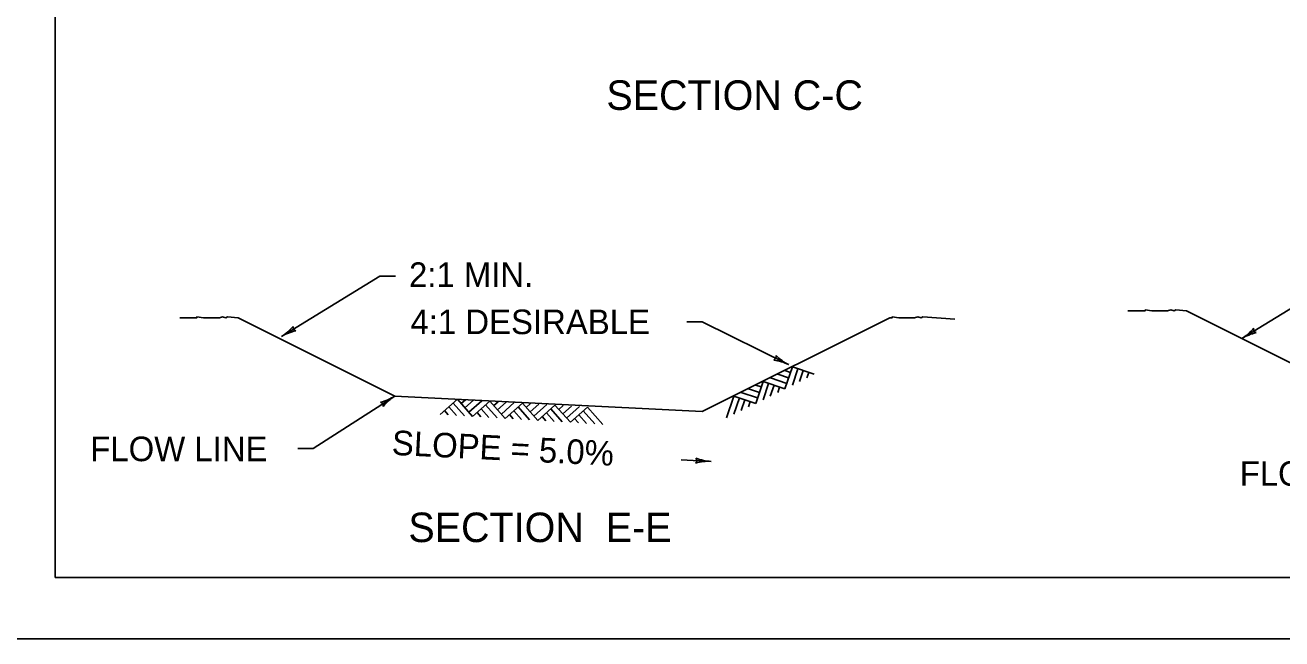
# Model space of a CAD drawing. Extents: x 997.6 to 1036.6, y 998.9 to 1071.3.
# Drawn here: x 1006.75 to 1016.97, y 1000 to 1004.99 of the extents above; entities that cross this region are included whole.
import ezdxf

# ---------------------------------------------------------------- set-up
doc = ezdxf.new("R2010")
doc.units = 0
for name, color, linetype in [('Level 1', 7, 'Continuous'), ('Level 10', 7, 'Continuous'), ('Level 11', 7, 'Continuous'), ('Level 14', 7, 'Continuous'), ('Level 5', 7, 'Continuous')]:
    doc.layers.add(name, color=color, linetype=linetype)

msp = doc.modelspace()

# ---------------------------------------------------------------- linework, layer by layer
at = {"layer": 'Level 1'}
for p, q in [((1009.64, 1002.95), (1008.839, 1002.458)), ((1009.765, 1002.95), (1009.64, 1002.95)), ((1017.521, 1002.977), (1016.648, 1002.443)), ((1009.761, 1001.975), (1008.486, 1002.612)), ((1013.786, 1002.612), (1012.261, 1001.85)), ((1017.472, 1002.031), (1016.197, 1002.668)), ((1012.136, 1002.578), (1012.261, 1002.578)), ((1012.261, 1002.578), (1012.963, 1002.231)), ((1012.933, 1002.034), (1012.993, 1002.211)), ((1012.933, 1002.182), (1012.978, 1002.167)), ((1012.993, 1002.211), (1013.171, 1002.152)), ((1012.993, 1002.063), (1013.037, 1002.197)), ((1013.052, 1002.093), (1013.082, 1002.182)), ((1012.696, 1001.915), (1012.755, 1002.093)), ((1012.755, 1002.093), (1012.933, 1002.034)), ((1012.755, 1001.945), (1012.8, 1002.078)), ((1012.815, 1002.123), (1012.948, 1002.078)), ((1012.874, 1002.152), (1012.963, 1002.122)), ((1013.111, 1002.122), (1013.126, 1002.167)), ((1009.097, 1001.548), (1009.761, 1001.975)), ((1009.761, 1001.975), (1012.261, 1001.85)), ((1012.459, 1001.797), (1012.518, 1001.975)), ((1012.518, 1001.975), (1012.696, 1001.915)), ((1012.577, 1002.004), (1012.711, 1001.96)), ((1012.637, 1002.034), (1012.726, 1002.004)), ((1012.696, 1002.063), (1012.74, 1002.049)), ((1012.814, 1001.974), (1012.844, 1002.063)), ((1012.874, 1002.004), (1012.889, 1002.048)), ((1010.269, 1001.95), (1010.129, 1001.825)), ((1010.261, 1001.817), (1010.199, 1001.887)), ((1010.327, 1001.813), (1010.234, 1001.918)), ((1010.393, 1001.809), (1010.269, 1001.95)), ((1010.335, 1001.945), (1010.3, 1001.914)), ((1010.401, 1001.941), (1010.331, 1001.879)), ((1010.468, 1001.937), (1010.362, 1001.844)), ((1010.534, 1001.933), (1010.393, 1001.809)), ((1010.526, 1001.801), (1010.464, 1001.871)), ((1010.592, 1001.797), (1010.499, 1001.902)), ((1010.658, 1001.793), (1010.534, 1001.933)), ((1010.6, 1001.929), (1010.565, 1001.898)), ((1010.666, 1001.925), (1010.596, 1001.863)), ((1010.732, 1001.921), (1010.627, 1001.828)), ((1010.799, 1001.917), (1010.658, 1001.793)), ((1010.799, 1001.917), (1010.658, 1001.793)), ((1010.857, 1001.781), (1010.763, 1001.886)), ((1010.857, 1001.781), (1010.764, 1001.886)), ((1010.923, 1001.777), (1010.799, 1001.917)), ((1010.923, 1001.777), (1010.799, 1001.917)), ((1010.865, 1001.913), (1010.83, 1001.882)), ((1010.931, 1001.909), (1010.861, 1001.847)), ((1010.997, 1001.905), (1010.892, 1001.812)), ((1011.063, 1001.901), (1010.923, 1001.777)), ((1011.121, 1001.765), (1011.028, 1001.87)), ((1011.188, 1001.761), (1011.063, 1001.901)), ((1011.129, 1001.897), (1011.094, 1001.866)), ((1011.196, 1001.893), (1011.126, 1001.831)), ((1011.262, 1001.889), (1011.156, 1001.796)), ((1011.328, 1001.885), (1011.188, 1001.761)), ((1011.452, 1001.744), (1011.328, 1001.885)), ((1012.518, 1001.826), (1012.563, 1001.96)), ((1012.577, 1001.856), (1012.607, 1001.945)), ((1012.637, 1001.886), (1012.651, 1001.93)), ((1010.195, 1001.821), (1010.164, 1001.856)), ((1010.459, 1001.805), (1010.429, 1001.84)), ((1010.724, 1001.789), (1010.693, 1001.824)), ((1010.724, 1001.789), (1010.693, 1001.824)), ((1010.79, 1001.785), (1010.728, 1001.855)), ((1010.79, 1001.785), (1010.728, 1001.855)), ((1010.989, 1001.773), (1010.958, 1001.808)), ((1011.055, 1001.769), (1010.993, 1001.839)), ((1011.254, 1001.756), (1011.223, 1001.792)), ((1011.32, 1001.752), (1011.258, 1001.823)), ((1011.386, 1001.748), (1011.293, 1001.854)), ((1008.972, 1001.548), (1009.097, 1001.548)), ((1012.09, 1001.455), (1012.333, 1001.443))]:
    msp.add_line(p, q, dxfattribs=at)
for points in [[(1008.012, 1002.612), (1008.152, 1002.612), (1008.152, 1002.619), (1008.206, 1002.612), (1008.334, 1002.612), (1008.36, 1002.619), (1008.387, 1002.612), (1008.401, 1002.619), (1008.486, 1002.612)], [(1013.786, 1002.612), (1013.806, 1002.612), (1013.806, 1002.619), (1013.86, 1002.612), (1013.987, 1002.612), (1014.014, 1002.619), (1014.041, 1002.612), (1014.054, 1002.619), (1014.314, 1002.599)], [(1015.722, 1002.668), (1015.863, 1002.668), (1015.863, 1002.675), (1015.917, 1002.668), (1016.044, 1002.668), (1016.071, 1002.675), (1016.098, 1002.668), (1016.112, 1002.675), (1016.197, 1002.668)]]:
    msp.add_lwpolyline(points, dxfattribs=at)
for centre, radius, start, end in [((1008.634, 1002.792), 0.391, 301.5083, 320.1771), ((1009.043, 1002.125), 0.391, 102.8555, 121.5022), ((1008.965, 1002.536), 0.0313, 170.2829, 252.3996), ((1016.444, 1002.776), 0.391, 301.5094, 320.1782), ((1016.852, 1002.109), 0.391, 102.8566, 121.5033), ((1016.775, 1002.52), 0.0313, 170.284, 252.4007), ((1008.634, 1002.792), 0.391, 301.4961, 301.5083), ((1016.444, 1002.776), 0.391, 301.4972, 301.5094), ((1012.83, 1002.297), 0.0313, 292.4575, 14.5742), ((1013.137, 1002.581), 0.391, 225.0301, 243.6768), ((1012.79, 1001.88), 0.391, 63.6829, 82.3517), ((1012.79, 1001.88), 0.391, 63.6707, 63.6829), ((1009.549, 1002.304), 0.391, 284.1027, 302.7495), ((1009.972, 1001.646), 0.391, 122.7556, 141.4244), ((1009.972, 1001.646), 0.391, 122.7434, 122.7556), ((1009.636, 1001.894), 0.0313, 351.5302, 73.6469), ((1012.184, 1001.45), 0.0313, 316.2463, 38.363), ((1012.352, 1001.834), 0.391, 248.4688, 267.1376), ((1012.313, 1001.053), 0.391, 87.1437, 105.7904), ((1012.352, 1001.834), 0.391, 267.1376, 267.1498)]:
    msp.add_arc(centre, radius, start, end, dxfattribs=at)
at = {"layer": 'Level 10'}
for p in [(1007, 1021.5), (1035.5, 1000.5)]:
    msp.add_line(p, (1007, 1000.5), dxfattribs=at)
at = {"layer": 'Level 11'}
msp.add_lwpolyline([(1007, 1000.5), (1035.5, 1000.5), (1035.5, 1021.5), (1007, 1021.5)], close=True, dxfattribs=at)
msp.add_lwpolyline([(1007, 1000.5), (1035.5, 1000.5), (1035.5, 1021.5), (1007, 1021.5)], close=True, dxfattribs=at)
at = {"layer": 'Level 14'}
msp.add_line((1036, 1000), (1000, 1000), dxfattribs=at)
at = {"layer": 'Level 5'}
for points in [[(1009.672, 1001.91), (1009.668, 1001.903)], [(1009.668, 1001.903), (1009.668, 1001.902)], [(1009.684, 1001.925), (1009.672, 1001.91)], [(1009.694, 1001.934), (1009.684, 1001.925)], [(1009.709, 1001.945), (1009.694, 1001.934)]]:
    msp.add_lwpolyline(points, dxfattribs=at)

# ---------------------------------------------------------------- texts
at = {"layer": 'Level 1'}
for s, height, p in [('SECTION C-C', 0.24, (1011.481, 1004.302)), ('2:1 MIN.', 0.2, (1009.876, 1002.862)), ('4:1 DESIRABLE', 0.2, (1009.888, 1002.478)), ('FLOW LINE', 0.2, (1007.284, 1001.445)), ('FLOW LINE', 0.2, (1016.631, 1001.245)), ('SECTION  E-E', 0.24, (1009.871, 1000.787))]:
    msp.add_text(s, height=height, dxfattribs=at).set_placement(p)
msp.add_text('SLOPE = 5.0%', height=0.2, rotation=357.1385, dxfattribs=at).set_placement((1009.733, 1001.497))

doc.saveas('drawing.dxf')
